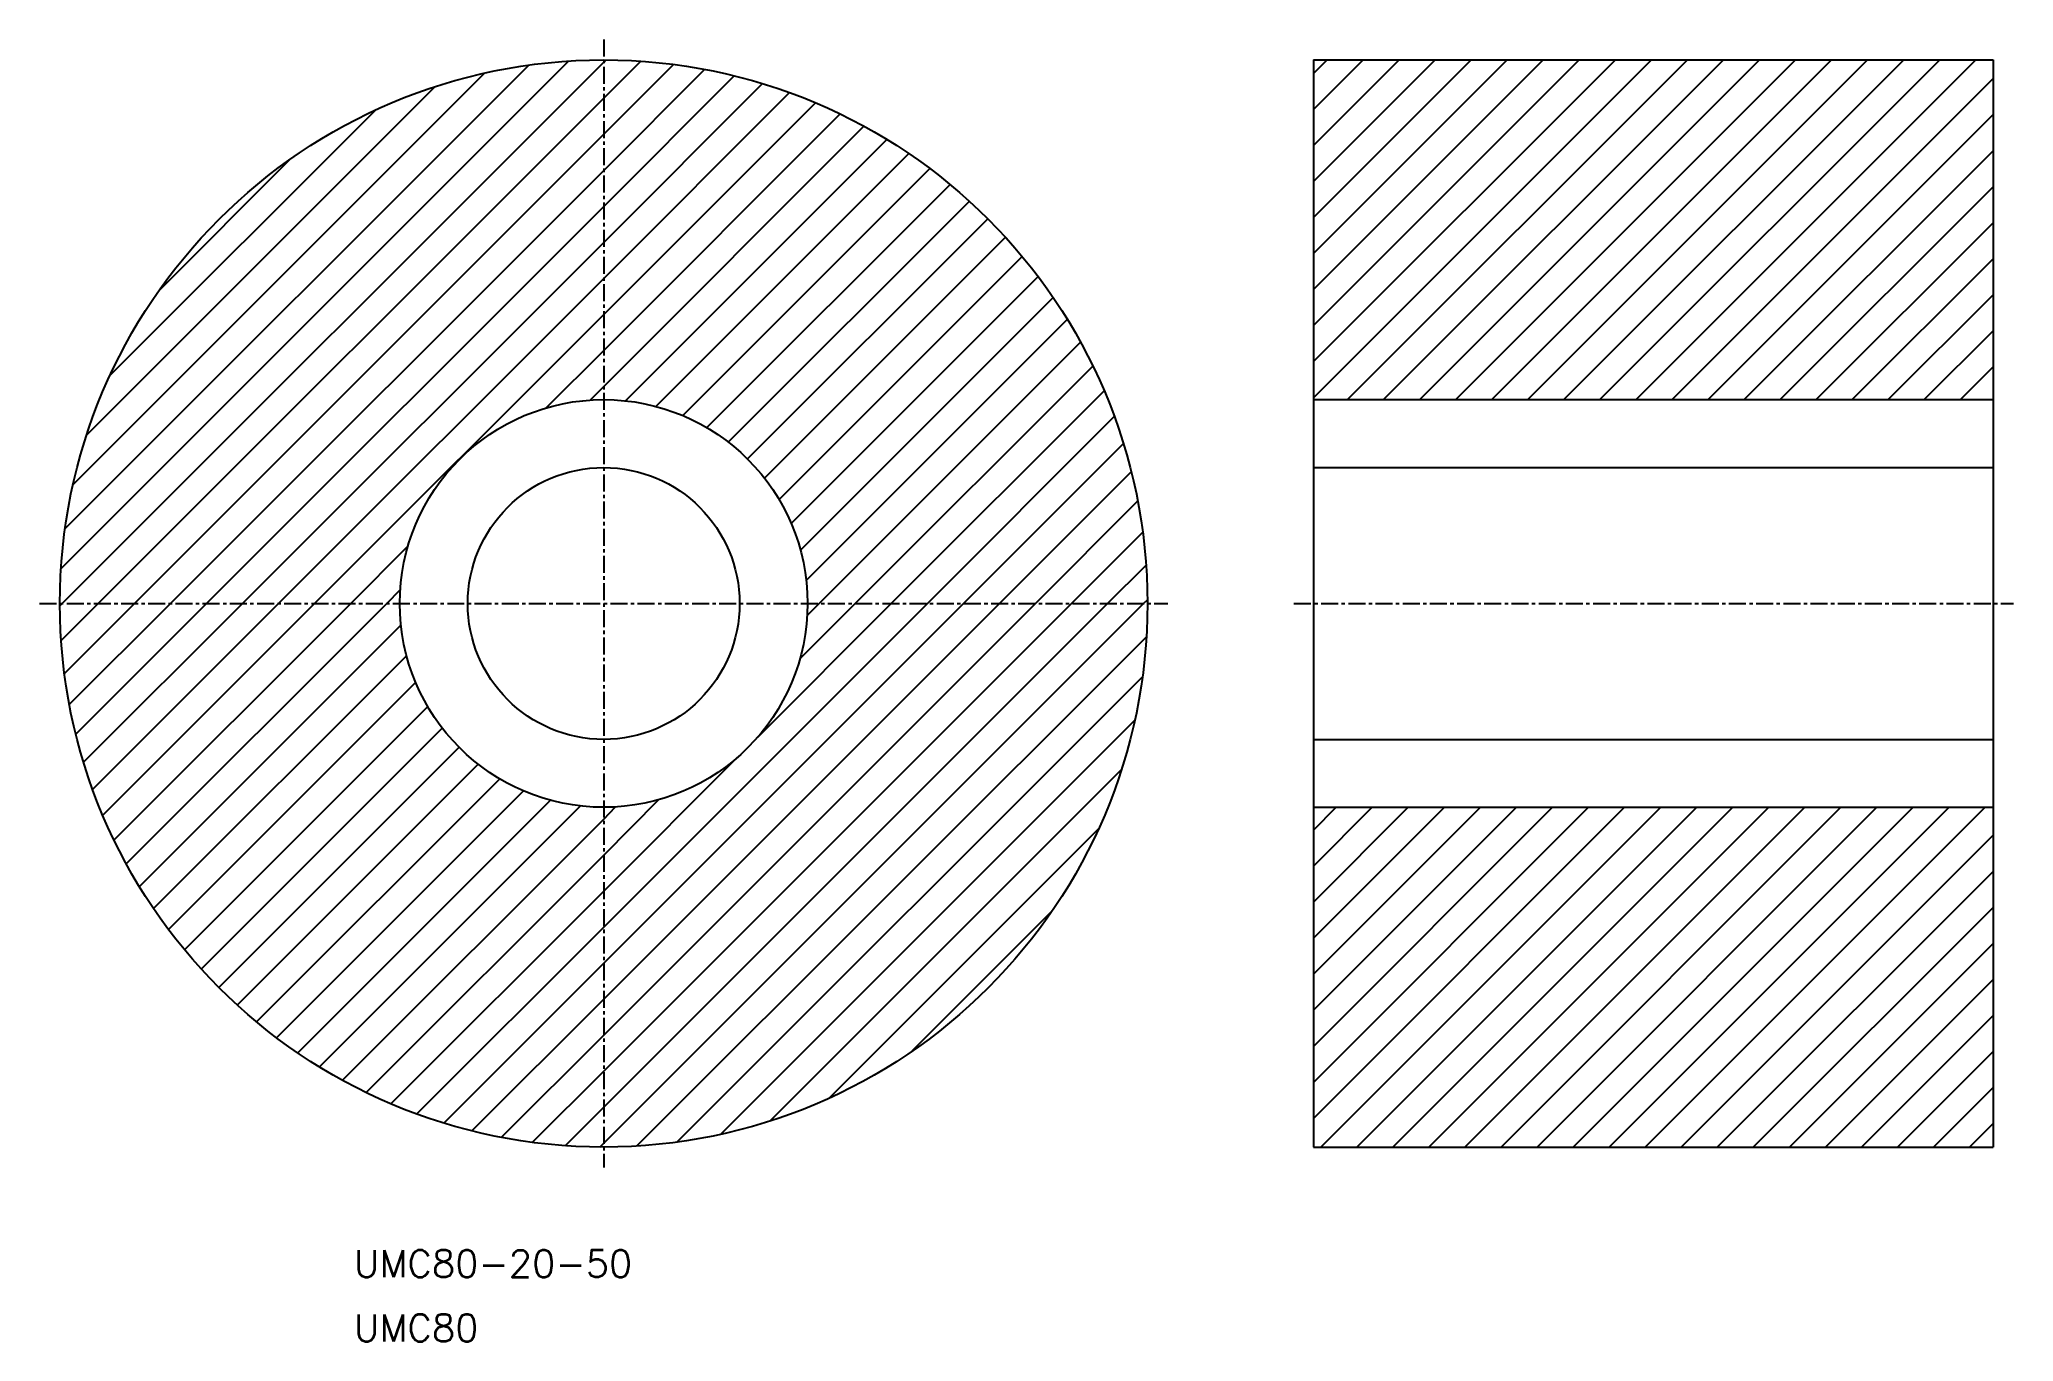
# Model space of a CAD drawing. Extents: x 70 to 216, y 100 to 196.
import ezdxf

# ---------------------------------------------------------------- set-up
doc = ezdxf.new("R2010")
doc.units = 0
doc.linetypes.add('CENTER', pattern=[2, 1.25, -0.25, 0.25, -0.25])
doc.layers.get('0').update_dxf_attribs({"linetype": 'CONTINUOUS'})
doc.layers.add('CENTER', color=1, linetype='CENTER')
doc.styles.get("Standard").update_dxf_attribs({"font": 'txt.shx'})

# ---------------------------------------------------------------- blocks, each defined once
blk = doc.blocks.new('*X3')
at = {"color": 0, "linetype": 'CONTINUOUS'}
for p, q in [((72.01, 156.86), (109.37, 194.22)), ((72.1, 154.3), (111.93, 194.13)), ((72.31, 159.81), (106.42, 193.92)), ((72.9, 163.05), (103.18, 193.34)), ((111.93, 194.13), (112.1, 194.3)), ((111.93, 191.48), (114.66, 194.21)), ((111.93, 188.83), (117.07, 193.97)), ((111.93, 186.17), (119.36, 193.61)), ((164.14, 169.44), (189, 194.3)), ((164.14, 172.1), (186.35, 194.3)), ((164.14, 174.75), (183.7, 194.3)), ((164.14, 177.4), (181.05, 194.3)), ((164.14, 180.05), (178.39, 194.3)), ((164.14, 182.7), (175.74, 194.3)), ((164.14, 185.35), (173.09, 194.3)), ((164.14, 188.01), (170.44, 194.3)), ((164.14, 190.66), (167.79, 194.3)), ((164.14, 193.31), (165.14, 194.3)), ((166.65, 169.3), (191.65, 194.3)), ((169.3, 169.3), (194.3, 194.3)), ((171.96, 169.3), (196.96, 194.3)), ((174.61, 169.3), (199.61, 194.3)), ((177.26, 169.3), (202.26, 194.3)), ((179.91, 169.3), (204.91, 194.3)), ((182.56, 169.3), (207.56, 194.3)), ((185.21, 169.3), (210.21, 194.3)), ((187.87, 169.3), (212.87, 194.3)), ((73.9, 166.71), (99.52, 192.33)), ((111.93, 183.52), (121.54, 193.13)), ((111.93, 180.87), (123.62, 192.56)), ((111.93, 178.22), (125.6, 191.89)), ((190.52, 169.3), (214.14, 192.93)), ((74.75, 154.3), (111.93, 191.48)), ((75.61, 171.07), (95.16, 190.62)), ((111.93, 175.57), (127.51, 191.15)), ((111.93, 172.92), (129.33, 190.32)), ((193.17, 169.3), (214.14, 190.28)), ((77.41, 154.3), (111.93, 188.83)), ((111.93, 170.26), (131.08, 189.42)), ((113.53, 169.22), (132.76, 188.45)), ((115.77, 168.8), (134.38, 187.41)), ((195.82, 169.3), (214.14, 187.62)), ((79.22, 177.33), (88.9, 187.01)), ((80.06, 154.3), (111.93, 186.17)), ((117.75, 168.13), (135.92, 186.31)), ((119.51, 167.24), (137.41, 185.14)), ((198.47, 169.3), (214.14, 184.97)), ((82.71, 154.3), (111.93, 183.52)), ((121.1, 166.17), (138.83, 183.91)), ((122.51, 164.94), (140.19, 182.61)), ((201.12, 169.3), (214.14, 182.32)), ((85.36, 154.3), (111.93, 180.87)), ((123.75, 163.53), (141.48, 181.26)), ((124.83, 161.95), (142.72, 179.84)), ((203.78, 169.3), (214.14, 179.67)), ((88.01, 154.3), (111.93, 178.22)), ((125.72, 160.19), (143.89, 178.36)), ((126.41, 158.23), (144.99, 176.81)), ((206.43, 169.3), (214.14, 177.02)), ((90.66, 154.3), (111.93, 175.57)), ((126.83, 156), (146.03, 175.2)), ((209.08, 169.3), (214.14, 174.37)), ((107.71, 168.7), (111.93, 172.92)), ((127.79, 154.3), (147.01, 173.52)), ((130.44, 154.3), (147.91, 171.77)), ((211.73, 169.3), (214.14, 171.71)), ((110.93, 169.27), (111.93, 170.26)), ((133.09, 154.3), (148.74, 169.95)), ((135.74, 154.3), (149.49, 168.05)), ((138.39, 154.3), (150.16, 166.07)), ((141.05, 154.3), (150.74, 163.99)), ((143.7, 154.3), (151.21, 161.82)), ((93.32, 154.3), (97.53, 158.52)), ((146.35, 154.3), (151.58, 159.54)), ((149, 154.3), (151.83, 157.13)), ((71.93, 154.13), (72.1, 154.3)), ((72.02, 151.57), (74.75, 154.3)), ((72.26, 149.16), (77.41, 154.3)), ((72.62, 146.87), (80.06, 154.3)), ((73.1, 144.69), (82.71, 154.3)), ((73.67, 142.62), (85.36, 154.3)), ((74.34, 140.63), (88.01, 154.3)), ((75.09, 138.73), (90.66, 154.3)), ((75.91, 136.9), (93.32, 154.3)), ((76.81, 135.15), (95.97, 154.3)), ((95.97, 154.3), (96.96, 155.3)), ((111.93, 114.58), (151.65, 154.3)), ((111.93, 117.23), (149, 154.3)), ((111.93, 119.88), (146.35, 154.3)), ((111.93, 122.53), (143.7, 154.3)), ((111.93, 125.19), (141.05, 154.3)), ((111.93, 127.84), (138.39, 154.3)), ((111.93, 130.49), (135.74, 154.3)), ((123.24, 144.45), (133.09, 154.3)), ((126.36, 150.23), (130.44, 154.3)), ((126.9, 153.42), (127.79, 154.3)), ((151.65, 154.3), (151.93, 154.58)), ((77.78, 133.47), (97.01, 152.7)), ((114.38, 114.38), (151.85, 151.85)), ((78.82, 131.85), (97.43, 150.46)), ((79.93, 130.31), (98.1, 148.48)), ((117.32, 114.67), (151.56, 148.91)), ((81.09, 128.82), (98.99, 146.72)), ((120.55, 115.24), (150.99, 145.68)), ((82.32, 127.4), (100.06, 145.13)), ((83.62, 126.04), (101.3, 143.72)), ((84.97, 124.75), (102.7, 142.48)), ((111.93, 133.14), (121.78, 142.99)), ((86.39, 123.51), (104.28, 141.4)), ((124.18, 116.23), (150, 142.05)), ((87.87, 122.34), (106.04, 140.51)), ((89.42, 121.24), (108.01, 139.83)), ((111.93, 135.79), (116, 139.87)), ((91.03, 120.2), (110.23, 139.4)), ((92.71, 119.22), (111.93, 138.44)), ((111.93, 138.44), (112.81, 139.33)), ((164.14, 116.41), (187.03, 139.3)), ((164.14, 119.06), (184.38, 139.3)), ((164.14, 121.71), (181.73, 139.3)), ((164.14, 124.37), (179.08, 139.3)), ((164.14, 127.02), (176.43, 139.3)), ((164.14, 129.67), (173.78, 139.3)), ((164.14, 132.32), (171.12, 139.3)), ((164.14, 134.97), (168.47, 139.3)), ((164.14, 137.62), (165.82, 139.3)), ((164.69, 114.3), (189.69, 139.3)), ((167.34, 114.3), (192.34, 139.3)), ((169.99, 114.3), (194.99, 139.3)), ((172.64, 114.3), (197.64, 139.3)), ((175.29, 114.3), (200.29, 139.3)), ((177.94, 114.3), (202.94, 139.3)), ((180.59, 114.3), (205.59, 139.3)), ((183.25, 114.3), (208.25, 139.3)), ((185.9, 114.3), (210.9, 139.3)), ((188.55, 114.3), (213.55, 139.3)), ((128.51, 117.9), (148.33, 137.72)), ((191.2, 114.3), (214.14, 137.24)), ((94.46, 118.32), (111.93, 135.79)), ((193.85, 114.3), (214.14, 134.59)), ((96.28, 117.49), (111.93, 133.14)), ((134.63, 121.37), (144.86, 131.6)), ((196.5, 114.3), (214.14, 131.94)), ((98.18, 116.74), (111.93, 130.49)), ((199.16, 114.3), (214.14, 129.29)), ((100.16, 116.07), (111.93, 127.84)), ((201.81, 114.3), (214.14, 126.64)), ((102.24, 115.5), (111.93, 125.19)), ((204.46, 114.3), (214.14, 123.98)), ((104.41, 115.02), (111.93, 122.53)), ((207.11, 114.3), (214.14, 121.33)), ((106.69, 114.65), (111.93, 119.88)), ((209.76, 114.3), (214.14, 118.68)), ((109.1, 114.4), (111.93, 117.23)), ((212.41, 114.3), (214.14, 116.03)), ((111.65, 114.3), (111.93, 114.58))]:
    blk.add_line(p, q, dxfattribs=at)

msp = doc.modelspace()

# ---------------------------------------------------------------- linework, layer by layer
at = {"color": 7, "linetype": 'CONTINUOUS'}
for p, q in [((164.14, 194.3), (164.14, 114.3)), ((164.14, 194.3), (214.14, 194.3)), ((214.14, 194.3), (214.14, 114.3)), ((164.14, 169.3), (214.14, 169.3)), ((164.14, 164.3), (214.14, 164.3)), ((164.14, 144.3), (214.14, 144.3)), ((164.14, 139.3), (214.14, 139.3)), ((164.14, 114.3), (214.14, 114.3))]:
    msp.add_line(p, q, dxfattribs=at)
for radius in [40, 15, 10]:
    msp.add_circle((111.93, 154.3), radius, dxfattribs=at)
at = {"layer": 'CENTER', "color": 1, "linetype": 'CENTER'}
for p, q in [((111.93, 195.8), (111.93, 112.8)), ((70.43, 154.3), (153.43, 154.3)), ((162.71, 154.3), (215.64, 154.3))]:
    msp.add_line(p, q, dxfattribs=at)

# ---------------------------------------------------------------- block references
at = {"color": 7, "linetype": 'CONTINUOUS'}
msp.add_blockref('*X3', (0, 0), dxfattribs=at)

# ---------------------------------------------------------------- texts
for s, p in [('UMC80-20-50', (93.55, 104.72)), ('UMC80', (93.55, 99.99))]:
    msp.add_text(s, height=2).set_placement(p)

doc.saveas('drawing.dxf')
